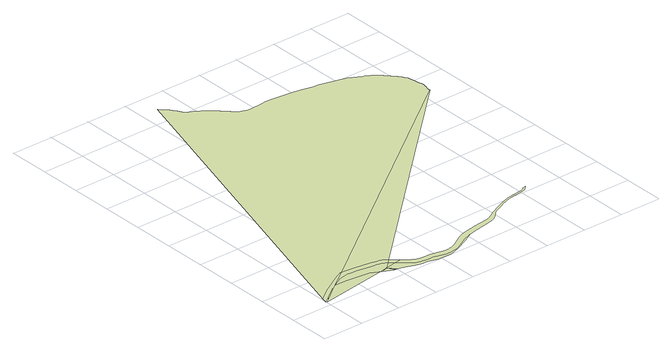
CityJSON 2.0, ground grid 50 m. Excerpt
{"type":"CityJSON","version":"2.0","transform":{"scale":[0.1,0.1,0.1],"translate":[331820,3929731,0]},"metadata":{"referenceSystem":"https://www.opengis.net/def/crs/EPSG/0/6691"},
"CityObjects":{
"landuse1":{"type":"LandUse","attributes":{"class":"203","LandUseDetailAttribute.orgLandUse":"10400","LandUseDetailAttribute.prefecture":"14","LandUseDetailAttribute.city":"14150","LandUseDetailAttribute.note":"都道府県","LandUseDetailAttribute.surveyYear":2015},"geometry":[{"type":"MultiSurface","lod":"1","boundaries":[[[0,1,2,3]]]}]},
"landuse2":{"type":"LandUse","attributes":{"class":"204","LandUseDetailAttribute.orgLandUse":"10500","LandUseDetailAttribute.prefecture":"14","LandUseDetailAttribute.city":"14150","LandUseDetailAttribute.note":"都道府県","LandUseDetailAttribute.surveyYear":2015},"geometry":[{"type":"MultiSurface","lod":"1","boundaries":[[[4,5,6,7,8,9,10,11,12,13,14,15,16,17,2,1,0]]]}]},
"landuse3":{"type":"LandUse","attributes":{"class":"203","LandUseDetailAttribute.orgLandUse":"10400","LandUseDetailAttribute.prefecture":"14","LandUseDetailAttribute.city":"14150","LandUseDetailAttribute.note":"都道府県","LandUseDetailAttribute.surveyYear":2015},"geometry":[{"type":"MultiSurface","lod":"1","boundaries":[[[18,19,20,21,22,23,0,3,24,25,26]]]}]},
"landuse4":{"type":"LandUse","attributes":{"class":"203","LandUseDetailAttribute.orgLandUse":"10400","LandUseDetailAttribute.prefecture":"14","LandUseDetailAttribute.city":"14150","LandUseDetailAttribute.note":"都道府県","LandUseDetailAttribute.surveyYear":2015},"geometry":[{"type":"MultiSurface","lod":"1","boundaries":[[[27,28,29,30,31,32,33,34,35,36,37,38,39,23,22,21,20,19,18,26,40,41]]]}]},
"landuse5":{"type":"LandUse","attributes":{"class":"204","LandUseDetailAttribute.orgLandUse":"10500","LandUseDetailAttribute.prefecture":"14","LandUseDetailAttribute.city":"14150","LandUseDetailAttribute.note":"都道府県","LandUseDetailAttribute.surveyYear":2015},"geometry":[{"type":"MultiSurface","lod":"1","boundaries":[[[42,43,44,45,46,47,48,49,50,4,0,23,39,38,37,36,35,34,33,32,31,30,29,28,27,41,51]]]}]},
"landuse6":{"type":"LandUse","attributes":{"class":"203","LandUseDetailAttribute.orgLandUse":"10400","LandUseDetailAttribute.prefecture":"14","LandUseDetailAttribute.city":"14150","LandUseDetailAttribute.note":"都道府県","LandUseDetailAttribute.surveyYear":2015},"geometry":[{"type":"MultiSurface","lod":"1","boundaries":[[[40,26,52,53]]]}]},
"landuse7":{"type":"LandUse","attributes":{"class":"203","LandUseDetailAttribute.orgLandUse":"10400","LandUseDetailAttribute.prefecture":"14","LandUseDetailAttribute.city":"14150","LandUseDetailAttribute.note":"都道府県","LandUseDetailAttribute.surveyYear":2015},"geometry":[{"type":"MultiSurface","lod":"1","boundaries":[[[40,53,54,55]]]}]},
"landuse8":{"type":"LandUse","attributes":{"class":"203","LandUseDetailAttribute.orgLandUse":"10400","LandUseDetailAttribute.prefecture":"14","LandUseDetailAttribute.city":"14150","LandUseDetailAttribute.note":"都道府県","LandUseDetailAttribute.surveyYear":2015},"geometry":[{"type":"MultiSurface","lod":"1","boundaries":[[[40,55,56]]]}]},
"landuse9":{"type":"LandUse","attributes":{"class":"203","LandUseDetailAttribute.orgLandUse":"10400","LandUseDetailAttribute.prefecture":"14","LandUseDetailAttribute.city":"14150","LandUseDetailAttribute.note":"都道府県","LandUseDetailAttribute.surveyYear":2015},"geometry":[{"type":"MultiSurface","lod":"1","boundaries":[[[57,58,41,40,59]]]}]},
"landuse10":{"type":"LandUse","attributes":{"class":"204","LandUseDetailAttribute.orgLandUse":"10500","LandUseDetailAttribute.prefecture":"14","LandUseDetailAttribute.city":"14150","LandUseDetailAttribute.note":"都道府県","LandUseDetailAttribute.surveyYear":2015},"geometry":[{"type":"MultiSurface","lod":"1","boundaries":[[[60,51,41,58,57,59,61]]]}]},
"landuse11":{"type":"LandUse","attributes":{"class":"203","LandUseDetailAttribute.orgLandUse":"10400","LandUseDetailAttribute.prefecture":"14","LandUseDetailAttribute.city":"14150","LandUseDetailAttribute.note":"都道府県","LandUseDetailAttribute.surveyYear":2015},"geometry":[{"type":"MultiSurface","lod":"1","boundaries":[[[62,63,64,65,66,67,68,69,70,71,72,73,74,75,76,77,78,79,80,81,82,83,84,85,86,59,40,56,87,88,89,90,91,92,93,94,95]]]}]},
"landuse12":{"type":"LandUse","attributes":{"class":"204","LandUseDetailAttribute.orgLandUse":"10500","LandUseDetailAttribute.prefecture":"14","LandUseDetailAttribute.city":"14150","LandUseDetailAttribute.note":"都道府県","LandUseDetailAttribute.surveyYear":2015},"geometry":[{"type":"MultiSurface","lod":"1","boundaries":[[[96,97,98,99,100,101,102,103,104,105,106,107,108,109,110,111,112,113,114,115,116,117,118,119,120,121,122,123,124,125,126,127,128,129,130,131,132,133,134,135,136,137,138,139,140,141,142,143,144,145,146,147,148,149,150,151,152,153,154,155,61,59,86,85,84,83,82,81,80,79,78,77,76,75,74,73,72,71,70,69,68,67,66,65,64,63,62,95,156,157,158,159,160,161,162,163]]]}]},
"landuse13":{"type":"LandUse","attributes":{"class":"203","LandUseDetailAttribute.orgLandUse":"10400","LandUseDetailAttribute.prefecture":"14","LandUseDetailAttribute.city":"14150","LandUseDetailAttribute.note":"都道府県","LandUseDetailAttribute.surveyYear":2015},"geometry":[{"type":"MultiSurface","lod":"1","boundaries":[[[164,165,166,167,168,169,170,171,172,173,174,175,176,177,178,179,180,181,182,183,184,185,186,187,188,189,190,191,192,193,194,195,196,197,198,199,200,201,202,203,204,205,206,207,208,209,210,211,212,213,214,215,14,13,12,11,10,9,8,7,6,5,4,216]]]}]},
"landuse14":{"type":"LandUse","attributes":{"class":"203","LandUseDetailAttribute.orgLandUse":"10400","LandUseDetailAttribute.prefecture":"14","LandUseDetailAttribute.city":"14150","LandUseDetailAttribute.note":"都道府県","LandUseDetailAttribute.surveyYear":2015},"geometry":[{"type":"MultiSurface","lod":"1","boundaries":[[[217,218,216,4,50,49,48,47,46,45,44,43,42,51,219]]]}]}
},
"vertices":[
[238,240,0],[173,201,0],[88,140,0],[65,112,0],
[509,441,0],[498,439,0],[482,434,0],[463,425,0],[430,409,0],[391,387,0],[228,291,0],[167,256,0],[126,225,0],[32,154,0],[20,144,0],[0,75,0],[14,86,0],[42,107,0],
[822,201,0],[738,245,0],[625,260,0],[458,272,0],[306,278,0],[300,277,0],[53,98,0],[12,64,0],[829,198,0],
[989,299,0],[970,309,0],[951,317,0],[935,322,0],[905,328,0],[839,339,0],[673,361,0],[591,371,0],[546,373,0],[486,366,0],[418,346,0],[375,323,0],[340,302,0],[937,215,0],[1009,283,0],
[1034,349,0],[1017,362,0],[1007,367,0],[977,376,0],[947,384,0],[871,401,0],[680,426,0],[569,438,0],[515,441,0],[1057,328,0],
[843,191,0],[855,186,0],
[971,132,0],[985,128,0],
[1002,124,0],
[1043,254,0],[1015,279,0],[1063,237,0],
[1086,303,0],[1147,251,0],
[2018,186,0],[1949,158,0],[1925,146,0],[1822,85,0],[1766,58,0],[1725,46,0],[1711,43,0],[1684,40,0],[1664,39,0],[1649,39,0],[1626,38,0],[1600,39,0],[1573,44,0],[1519,58,0],[1486,68,0],[1471,71,0],[1450,73,0],[1420,76,0],[1356,80,0],[1309,83,0],[1279,89,0],[1268,92,0],[1247,102,0],[1209,124,0],[1121,188,0],[1096,102,0],[1186,67,0],[1260,51,0],[1346,41,0],[1466,10,0],[1637,8,0],[1760,51,0],[1925,131,0],[2034,190,0],
[2512,352,0],[2517,357,0],[2547,382,0],[2640,425,0],[2717,463,0],[2829,499,0],[2907,513,0],[2928,516,0],[3033,530,0],[3060,541,0],[3077,552,0],[3088,562,0],[3106,578,0],[3114,585,0],[3077,579,0],[3065,568,0],[3051,559,0],[3028,550,0],[2904,533,0],[2824,518,0],[2710,482,0],[2631,443,0],[2511,388,0],[2460,355,0],[2443,345,0],[2410,329,0],[2371,320,0],[2361,318,0],[2290,305,0],[2257,300,0],[2256,300,0],[2187,290,0],[2089,275,0],[1996,253,0],[1972,245,0],[1919,221,0],[1837,171,0],[1787,138,0],[1782,135,0],[1752,121,0],[1722,112,0],[1700,107,0],[1679,104,0],[1662,104,0],[1627,103,0],[1607,104,0],[1586,107,0],[1536,121,0],[1508,129,0],[1502,132,0],[1480,135,0],[1456,138,0],[1425,140,0],[1361,145,0],[1318,148,0],[1295,152,0],[1292,153,0],[1277,160,0],[1244,178,0],[1161,240,0],[2165,223,0],[2271,242,0],[2349,258,0],[2406,272,0],[2440,284,0],[2454,295,0],[2472,310,0],[2479,317,0],
[3630,2761,0],[3631,2775,0],[3634,2789,0],[3642,2814,0],[3651,2842,0],[3653,2857,0],[3655,2872,0],[3655,2887,0],[3653,2901,0],[3643,2921,0],[3637,2942,0],[3638,2973,0],[3635,3006,0],[3621,3066,0],[3620,3069,0],[3619,3074,0],[3616,3081,0],[3609,3095,0],[3580,3134,0],[3554,3172,0],[3456,3281,0],[3417,3321,0],[3357,3363,0],[3311,3391,0],[3297,3398,0],[3289,3402,0],[3139,3478,0],[2883,3548,0],[2837,3561,0],[2748,3570,0],[2634,3589,0],[2530,3609,0],[2347,3636,0],[2272,3644,0],[2180,3646,0],[2117,3640,0],[1998,3633,0],[1933,3633,0],[1874,3646,0],[1824,3673,0],[1768,3721,0],[1690,3802,0],[1603,3875,0],[1544,3933,0],[1471,3971,0],[1409,3998,0],[1377,4038,0],[1351,4085,0],[1325,4130,0],[1309,4156,0],[1274,4185,0],[1220,4242,0],[3631,2753,0],
[3633,2744,0],[3631,2752,0],[3633,2743,0]
]}
